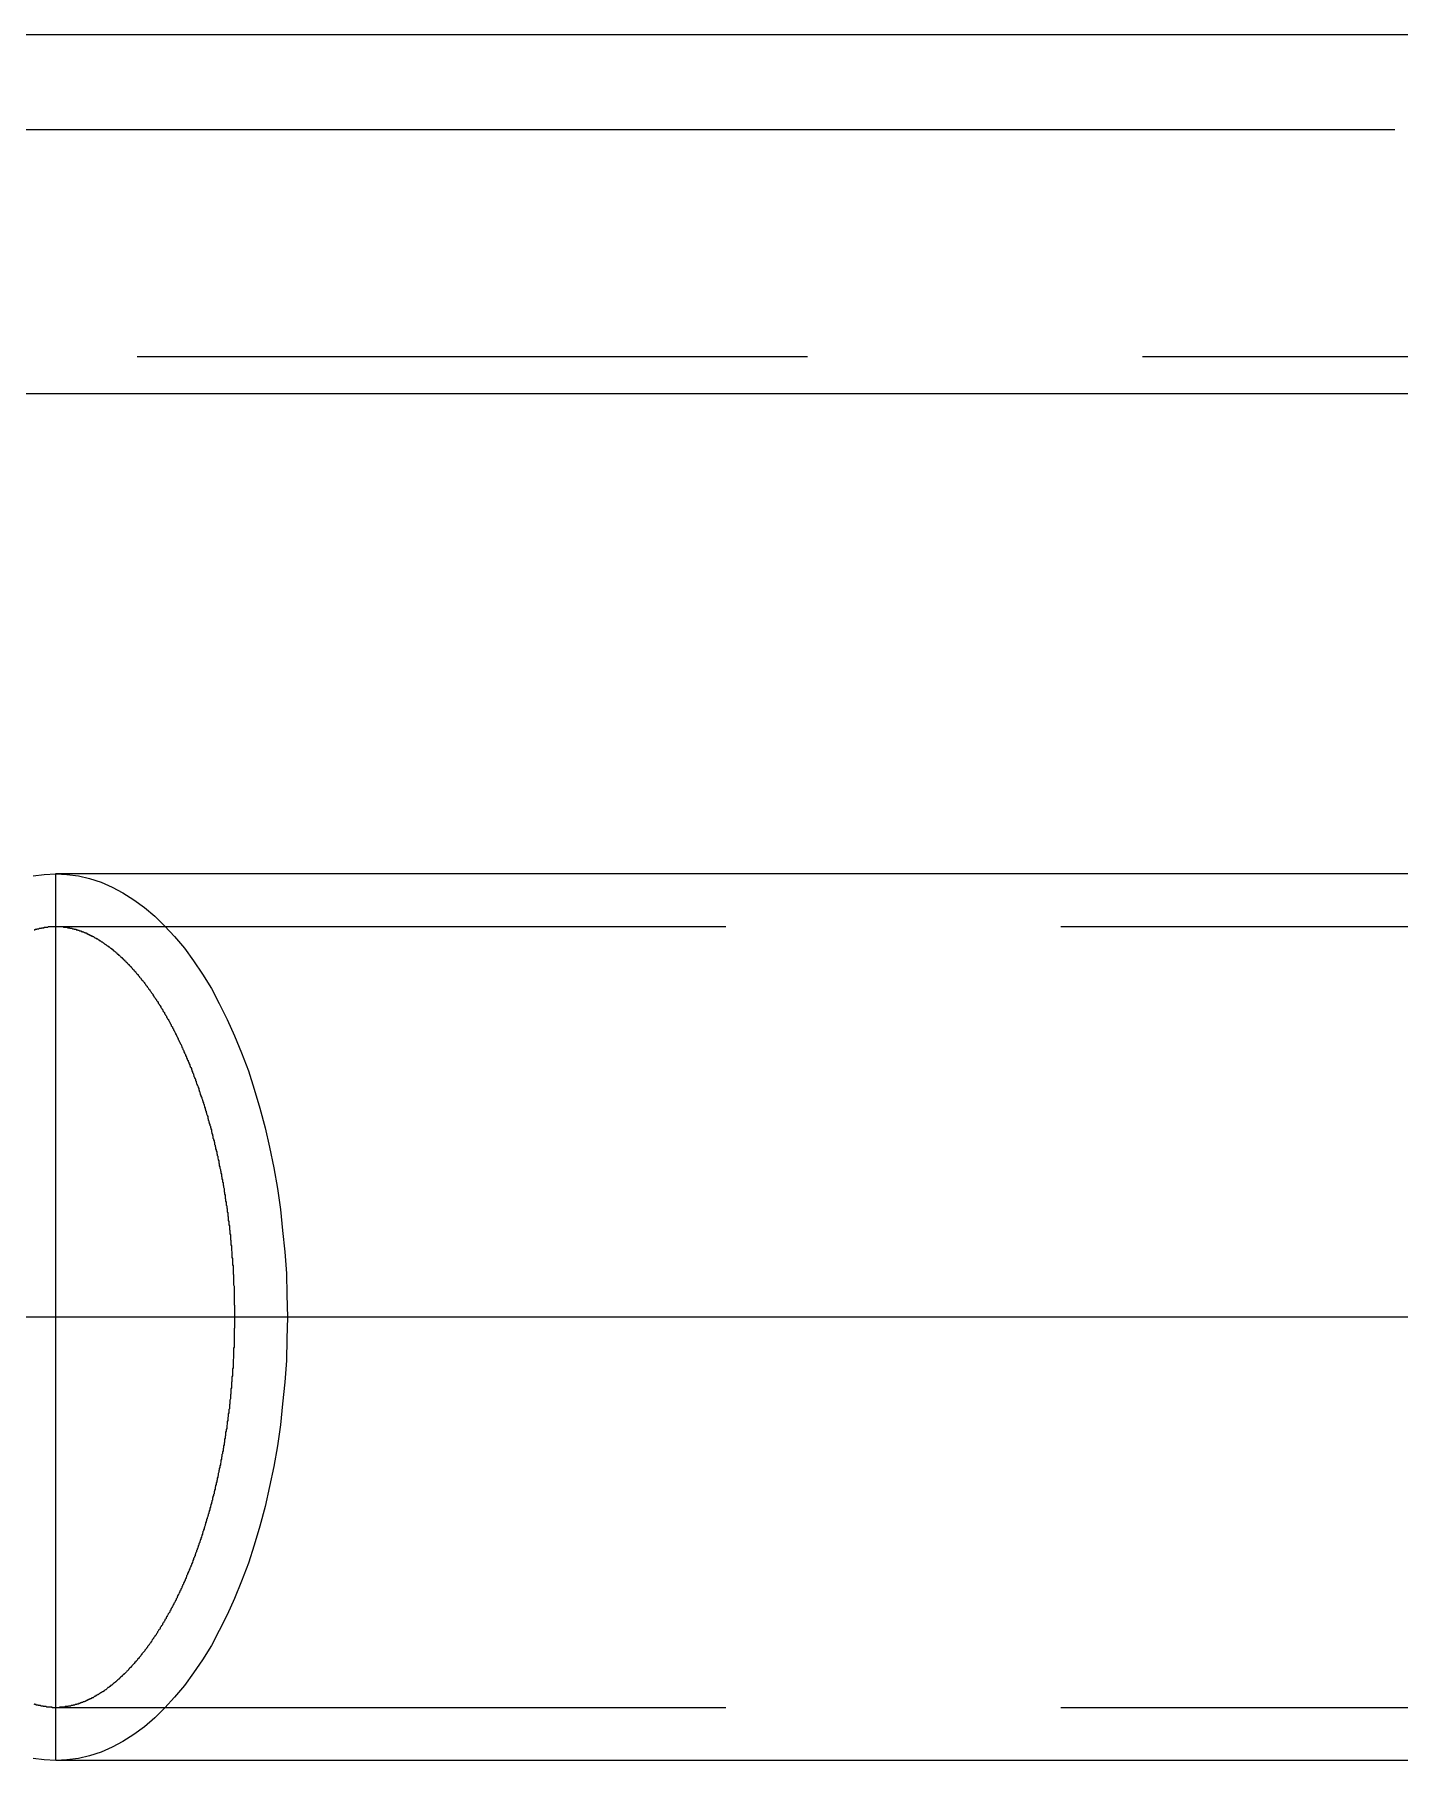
# Model space of a CAD drawing. Extents: x 0 to 68580, y 0 to 45720.
# Drawn here: x 42383.8 to 42642.4, y 14574 to 14901 of the extents above; entities that cross this region are included whole.
import ezdxf

# ---------------------------------------------------------------- set-up
doc = ezdxf.new("R2010")
doc.units = 0
doc.header["$LTSCALE"] = 40
doc.linetypes.add('CENTER2', pattern=[28.575, 19.05, -3.175, 3.175, -3.175])
doc.linetypes.add('HIDDEN2', pattern=[4.7625, 3.175, -1.5875])
doc.layers.add('EMS_SHIPSTRUCTURE', color=151, linetype='CONTINUOUS')
doc.layers.add('EMS_WALKWAY_PLATFORM', color=2, linetype='CONTINUOUS')

msp = doc.modelspace()

# ---------------------------------------------------------------- linework, layer by layer
at = {"layer": 'EMS_SHIPSTRUCTURE'}
for p, q in [((42387.791, 14742.032), (44792.686, 14742.032)), ((42387.791, 14574.032), (44792.686, 14574.032))]:
    msp.add_line(p, q, dxfattribs=at)
at = {"layer": 'EMS_SHIPSTRUCTURE', "linetype": 'CENTER2'}
for p, q in [((42387.791, 14574.032), (42387.791, 14742.032)), ((41951.438, 14658.032), (46316.406, 14658.032))]:
    msp.add_line(p, q, dxfattribs=at)
at = {"layer": 'EMS_SHIPSTRUCTURE', "linetype": 'HIDDEN2'}
for p, q in [((42387.791, 14732.032), (44792.686, 14732.032)), ((42387.791, 14584.032), (44792.686, 14584.032))]:
    msp.add_line(p, q, dxfattribs=at)
at = {"layer": 'EMS_SHIPSTRUCTURE'}
for points in [[(42383.5, 14741.6, 0), (42385.6, 14741.9, 0), (42387.8, 14742, 0), (42389.9, 14741.9, 0), (42392.1, 14741.6, 0), (42394.2, 14741.1, 0), (42396.4, 14740.4, 0), (42398.5, 14739.5, 0), (42400.5, 14738.4, 0), (42402.6, 14737.1, 0), (42404.6, 14735.6, 0), (42406.6, 14734, 0), (42408.5, 14732.1, 0), (42410.3, 14730.1, 0), (42412.2, 14727.9, 0), (42413.9, 14725.5, 0), (42415.6, 14723, 0), (42417.3, 14720.3, 0), (42418.8, 14717.4, 0), (42420.3, 14714.4, 0), (42421.7, 14711.3, 0), (42423, 14708.1, 0), (42424.3, 14704.7, 0), (42425.4, 14701.2, 0), (42426.5, 14697.6, 0), (42427.5, 14693.9, 0), (42428.3, 14690.2, 0), (42429.1, 14686.3, 0), (42429.8, 14682.4, 0), (42430.4, 14678.4, 0), (42430.8, 14674.4, 0), (42431.2, 14670.4, 0), (42431.5, 14666.3, 0), (42431.6, 14662.2, 0), (42431.7, 14658, 0), (42431.6, 14653.9, 0), (42431.5, 14649.8, 0), (42431.2, 14645.7, 0), (42430.8, 14641.6, 0), (42430.4, 14637.6, 0), (42429.8, 14633.6, 0), (42429.1, 14629.7, 0), (42428.3, 14625.9, 0), (42427.5, 14622.1, 0), (42426.5, 14618.4, 0), (42425.4, 14614.8, 0), (42424.3, 14611.4, 0), (42423, 14608, 0), (42421.7, 14604.7, 0), (42420.3, 14601.6, 0), (42418.8, 14598.6, 0), (42417.3, 14595.8, 0), (42415.6, 14593.1, 0), (42413.9, 14590.6, 0), (42412.2, 14588.2, 0), (42410.3, 14586, 0), (42408.5, 14584, 0), (42406.6, 14582.1, 0), (42404.6, 14580.4, 0), (42402.6, 14578.9, 0), (42400.5, 14577.6, 0), (42398.5, 14576.5, 0), (42396.4, 14575.6, 0), (42394.2, 14574.9, 0), (42392.1, 14574.4, 0), (42389.9, 14574.1, 0), (42387.8, 14574, 0)], [(42383.7, 14731.4, 0), (42383.8, 14731.4, 0), (42383.9, 14731.4, 0), (42383.9, 14731.5, 0), (42384, 14731.5, 0), (42384.1, 14731.5, 0), (42384.1, 14731.5, 0), (42384.2, 14731.5, 0), (42384.2, 14731.5, 0), (42384.3, 14731.6, 0), (42384.4, 14731.6, 0), (42384.4, 14731.6, 0), (42384.5, 14731.6, 0), (42384.6, 14731.6, 0), (42384.6, 14731.6, 0), (42384.7, 14731.7, 0), (42384.7, 14731.7, 0), (42384.8, 14731.7, 0), (42384.9, 14731.7, 0), (42384.9, 14731.7, 0), (42385, 14731.7, 0), (42385.1, 14731.7, 0), (42385.1, 14731.8, 0), (42385.2, 14731.8, 0), (42385.2, 14731.8, 0), (42385.3, 14731.8, 0), (42385.4, 14731.8, 0), (42385.4, 14731.8, 0), (42385.5, 14731.8, 0), (42385.6, 14731.8, 0), (42385.6, 14731.9, 0), (42385.7, 14731.9, 0), (42385.7, 14731.9, 0), (42385.8, 14731.9, 0), (42385.9, 14731.9, 0), (42385.9, 14731.9, 0), (42386, 14731.9, 0), (42386.1, 14731.9, 0), (42386.1, 14731.9, 0), (42386.2, 14731.9, 0), (42386.2, 14731.9, 0), (42386.3, 14731.9, 0), (42386.4, 14732, 0), (42386.4, 14732, 0), (42386.5, 14732, 0), (42386.5, 14732, 0), (42386.6, 14732, 0), (42386.7, 14732, 0), (42386.7, 14732, 0), (42386.8, 14732, 0), (42386.8, 14732, 0), (42386.9, 14732, 0), (42387, 14732, 0), (42387, 14732, 0), (42387.1, 14732, 0), (42387.2, 14732, 0), (42387.2, 14732, 0), (42387.3, 14732, 0), (42387.3, 14732, 0), (42387.4, 14732, 0), (42387.5, 14732, 0), (42387.5, 14732, 0), (42387.6, 14732, 0), (42387.6, 14732, 0), (42387.7, 14732, 0), (42387.8, 14732, 0), (42387.8, 14732, 0), (42387.9, 14732, 0), (42387.9, 14732, 0), (42388, 14732, 0), (42388.1, 14732, 0), (42388.1, 14732, 0), (42388.2, 14732, 0), (42388.2, 14732, 0), (42388.3, 14732, 0), (42388.4, 14732, 0), (42388.4, 14732, 0), (42388.5, 14732, 0), (42388.6, 14732, 0), (42388.6, 14732, 0), (42388.7, 14732, 0), (42388.7, 14732, 0), (42388.8, 14732, 0), (42388.9, 14732, 0), (42388.9, 14732, 0), (42389, 14732, 0), (42389, 14732, 0), (42389.1, 14732, 0), (42389.2, 14732, 0), (42389.2, 14732, 0), (42389.3, 14731.9, 0), (42389.3, 14731.9, 0), (42389.4, 14731.9, 0), (42389.5, 14731.9, 0), (42389.5, 14731.9, 0), (42389.6, 14731.9, 0), (42389.7, 14731.9, 0), (42389.7, 14731.9, 0), (42389.8, 14731.9, 0), (42389.8, 14731.9, 0), (42389.9, 14731.9, 0), (42390, 14731.9, 0), (42390, 14731.8, 0), (42390.1, 14731.8, 0), (42390.1, 14731.8, 0), (42390.2, 14731.8, 0), (42390.3, 14731.8, 0), (42390.3, 14731.8, 0), (42390.4, 14731.8, 0), (42390.5, 14731.8, 0), (42390.5, 14731.7, 0), (42390.6, 14731.7, 0), (42390.6, 14731.7, 0), (42390.7, 14731.7, 0), (42390.8, 14731.7, 0), (42390.8, 14731.7, 0), (42390.9, 14731.7, 0), (42391, 14731.6, 0), (42391, 14731.6, 0), (42391.1, 14731.6, 0), (42391.1, 14731.6, 0), (42391.2, 14731.6, 0), (42391.3, 14731.6, 0), (42391.3, 14731.5, 0), (42391.4, 14731.5, 0), (42391.5, 14731.5, 0), (42391.5, 14731.5, 0), (42391.6, 14731.5, 0), (42391.7, 14731.5, 0), (42391.7, 14731.4, 0), (42391.8, 14731.4, 0), (42391.9, 14731.4, 0), (42391.9, 14731.4, 0), (42392, 14731.4, 0), (42392, 14731.3, 0), (42392.1, 14731.3, 0), (42392.2, 14731.3, 0), (42392.2, 14731.3, 0), (42392.3, 14731.2, 0), (42392.4, 14731.2, 0), (42392.4, 14731.2, 0), (42392.5, 14731.2, 0), (42392.6, 14731.2, 0), (42392.6, 14731.1, 0), (42392.7, 14731.1, 0), (42392.8, 14731.1, 0), (42392.8, 14731.1, 0), (42392.9, 14731, 0), (42393, 14731, 0), (42393, 14731, 0), (42393.1, 14731, 0), (42393.2, 14730.9, 0), (42393.2, 14730.9, 0), (42393.3, 14730.9, 0), (42393.4, 14730.8, 0), (42393.4, 14730.8, 0), (42393.5, 14730.8, 0), (42393.6, 14730.8, 0), (42393.6, 14730.7, 0), (42393.7, 14730.7, 0), (42393.8, 14730.7, 0), (42393.8, 14730.6, 0), (42393.9, 14730.6, 0), (42394, 14730.6, 0), (42394, 14730.5, 0), (42394.1, 14730.5, 0), (42394.2, 14730.5, 0), (42394.2, 14730.4, 0), (42394.3, 14730.4, 0), (42394.4, 14730.4, 0), (42394.4, 14730.3, 0), (42394.5, 14730.3, 0), (42394.6, 14730.3, 0), (42394.6, 14730.2, 0), (42394.7, 14730.2, 0), (42394.8, 14730.2, 0), (42394.8, 14730.1, 0), (42394.9, 14730.1, 0), (42395, 14730.1, 0), (42395.1, 14730, 0), (42395.1, 14730, 0), (42395.2, 14729.9, 0), (42395.3, 14729.9, 0), (42395.3, 14729.9, 0), (42395.4, 14729.8, 0), (42395.5, 14729.8, 0), (42395.5, 14729.7, 0), (42395.6, 14729.7, 0), (42395.7, 14729.7, 0), (42395.8, 14729.6, 0), (42395.8, 14729.6, 0), (42395.9, 14729.5, 0), (42396, 14729.5, 0), (42396, 14729.4, 0), (42396.1, 14729.4, 0), (42396.2, 14729.4, 0), (42396.2, 14729.3, 0), (42396.3, 14729.3, 0), (42396.4, 14729.2, 0), (42396.5, 14729.2, 0), (42396.5, 14729.1, 0), (42396.6, 14729.1, 0), (42396.7, 14729, 0), (42396.7, 14729, 0), (42396.8, 14728.9, 0), (42396.9, 14728.9, 0), (42397, 14728.8, 0), (42397, 14728.8, 0), (42397.1, 14728.7, 0), (42397.2, 14728.7, 0), (42397.2, 14728.6, 0), (42397.3, 14728.6, 0), (42397.4, 14728.5, 0), (42397.5, 14728.5, 0), (42397.5, 14728.4, 0), (42397.6, 14728.4, 0), (42397.7, 14728.3, 0), (42397.8, 14728.3, 0), (42397.8, 14728.2, 0), (42397.9, 14728.2, 0), (42398, 14728.1, 0), (42398, 14728.1, 0), (42398.1, 14728, 0), (42398.2, 14727.9, 0), (42398.3, 14727.9, 0), (42398.3, 14727.8, 0), (42398.4, 14727.8, 0), (42398.5, 14727.7, 0), (42398.6, 14727.7, 0), (42398.6, 14727.6, 0), (42398.7, 14727.5, 0), (42398.8, 14727.5, 0), (42398.8, 14727.4, 0), (42398.9, 14727.4, 0), (42399, 14727.3, 0), (42399.1, 14727.2, 0), (42399.1, 14727.2, 0), (42399.2, 14727.1, 0), (42399.3, 14727, 0), (42399.4, 14727, 0), (42399.4, 14726.9, 0), (42399.5, 14726.8, 0), (42399.6, 14726.8, 0), (42399.7, 14726.7, 0), (42399.7, 14726.6, 0), (42399.8, 14726.6, 0), (42399.9, 14726.5, 0), (42400, 14726.4, 0), (42400, 14726.4, 0), (42400.1, 14726.3, 0), (42400.2, 14726.2, 0), (42400.3, 14726.2, 0), (42400.3, 14726.1, 0), (42400.4, 14726, 0), (42400.5, 14726, 0), (42400.5, 14725.9, 0), (42400.6, 14725.8, 0), (42400.7, 14725.7, 0), (42400.8, 14725.7, 0), (42400.8, 14725.6, 0), (42400.9, 14725.5, 0), (42401, 14725.5, 0), (42401.1, 14725.4, 0), (42401.1, 14725.3, 0), (42401.2, 14725.2, 0), (42401.3, 14725.2, 0), (42401.4, 14725.1, 0), (42401.4, 14725, 0), (42401.5, 14724.9, 0), (42401.6, 14724.8, 0), (42401.7, 14724.8, 0), (42401.7, 14724.7, 0), (42401.8, 14724.6, 0), (42401.9, 14724.5, 0), (42402, 14724.5, 0), (42402, 14724.4, 0), (42402.1, 14724.3, 0), (42402.2, 14724.2, 0), (42402.3, 14724.1, 0), (42402.3, 14724, 0), (42402.4, 14724, 0), (42402.5, 14723.9, 0), (42402.6, 14723.8, 0), (42402.6, 14723.7, 0), (42402.7, 14723.6, 0), (42402.8, 14723.5, 0), (42402.9, 14723.5, 0), (42402.9, 14723.4, 0), (42403, 14723.3, 0), (42403.1, 14723.2, 0), (42403.1, 14723.1, 0), (42403.2, 14723, 0), (42403.3, 14722.9, 0), (42403.4, 14722.9, 0), (42403.4, 14722.8, 0), (42403.5, 14722.7, 0), (42403.6, 14722.6, 0), (42403.7, 14722.5, 0), (42403.7, 14722.4, 0), (42403.8, 14722.3, 0), (42403.9, 14722.2, 0), (42404, 14722.1, 0), (42404, 14722, 0), (42404.1, 14721.9, 0), (42404.2, 14721.8, 0), (42404.3, 14721.8, 0), (42404.3, 14721.7, 0), (42404.4, 14721.6, 0), (42404.5, 14721.5, 0), (42404.6, 14721.4, 0), (42404.6, 14721.3, 0), (42404.7, 14721.2, 0), (42404.8, 14721.1, 0), (42404.8, 14721, 0), (42404.9, 14720.9, 0), (42405, 14720.8, 0), (42405.1, 14720.7, 0), (42405.1, 14720.6, 0), (42405.2, 14720.5, 0), (42405.3, 14720.4, 0), (42405.4, 14720.3, 0), (42405.4, 14720.2, 0), (42405.5, 14720.1, 0), (42405.6, 14720, 0), (42405.6, 14719.9, 0), (42405.7, 14719.8, 0), (42405.8, 14719.7, 0), (42405.9, 14719.6, 0), (42405.9, 14719.5, 0), (42406, 14719.4, 0), (42406.1, 14719.3, 0), (42406.2, 14719.2, 0), (42406.2, 14719.1, 0), (42406.3, 14718.9, 0), (42406.4, 14718.8, 0), (42406.4, 14718.7, 0), (42406.5, 14718.6, 0), (42406.6, 14718.5, 0), (42406.7, 14718.4, 0), (42406.7, 14718.3, 0), (42406.8, 14718.2, 0), (42406.9, 14718.1, 0), (42406.9, 14718, 0), (42407, 14717.9, 0), (42407.1, 14717.8, 0), (42407.2, 14717.6, 0), (42407.2, 14717.5, 0), (42407.3, 14717.4, 0), (42407.4, 14717.3, 0), (42407.4, 14717.2, 0), (42407.5, 14717.1, 0), (42407.6, 14717, 0), (42407.7, 14716.8, 0), (42407.7, 14716.7, 0), (42407.8, 14716.6, 0), (42407.9, 14716.5, 0), (42407.9, 14716.4, 0), (42408, 14716.3, 0), (42408.1, 14716.2, 0), (42408.1, 14716, 0), (42408.2, 14715.9, 0), (42408.3, 14715.8, 0), (42408.4, 14715.7, 0), (42408.4, 14715.6, 0), (42408.5, 14715.4, 0), (42408.6, 14715.3, 0), (42408.6, 14715.2, 0), (42408.7, 14715.1, 0), (42408.8, 14715, 0), (42408.8, 14714.8, 0), (42408.9, 14714.7, 0), (42409, 14714.6, 0), (42409, 14714.5, 0), (42409.1, 14714.4, 0), (42409.2, 14714.2, 0), (42409.3, 14714.1, 0), (42409.3, 14714, 0), (42409.4, 14713.9, 0), (42409.5, 14713.7, 0), (42409.5, 14713.6, 0), (42409.6, 14713.5, 0), (42409.7, 14713.4, 0), (42409.7, 14713.2, 0), (42409.8, 14713.1, 0), (42409.9, 14713, 0), (42409.9, 14712.8, 0), (42410, 14712.7, 0), (42410.1, 14712.6, 0), (42410.1, 14712.5, 0), (42410.2, 14712.3, 0), (42410.3, 14712.2, 0), (42410.3, 14712.1, 0), (42410.4, 14711.9, 0), (42410.5, 14711.8, 0), (42410.5, 14711.7, 0), (42410.6, 14711.5, 0), (42410.7, 14711.4, 0), (42410.7, 14711.3, 0), (42410.8, 14711.2, 0), (42410.9, 14711, 0), (42410.9, 14710.9, 0), (42411, 14710.8, 0), (42411, 14710.6, 0), (42411.1, 14710.5, 0), (42411.2, 14710.3, 0), (42411.2, 14710.2, 0), (42411.3, 14710.1, 0), (42411.4, 14709.9, 0), (42411.4, 14709.8, 0), (42411.5, 14709.7, 0), (42411.6, 14709.5, 0), (42411.6, 14709.4, 0), (42411.7, 14709.3, 0), (42411.7, 14709.1, 0), (42411.8, 14709, 0), (42411.9, 14708.8, 0), (42411.9, 14708.7, 0), (42412, 14708.6, 0), (42412.1, 14708.4, 0), (42412.1, 14708.3, 0), (42412.2, 14708.1, 0), (42412.2, 14708, 0), (42412.3, 14707.9, 0), (42412.4, 14707.7, 0), (42412.4, 14707.6, 0), (42412.5, 14707.4, 0), (42412.6, 14707.3, 0), (42412.6, 14707.1, 0), (42412.7, 14707, 0), (42412.7, 14706.9, 0), (42412.8, 14706.7, 0), (42412.9, 14706.6, 0), (42412.9, 14706.4, 0), (42413, 14706.3, 0), (42413, 14706.1, 0), (42413.1, 14706, 0), (42413.2, 14705.8, 0), (42413.2, 14705.7, 0), (42413.3, 14705.5, 0), (42413.3, 14705.4, 0), (42413.4, 14705.3, 0), (42413.5, 14705.1, 0), (42413.5, 14705, 0), (42413.6, 14704.8, 0), (42413.6, 14704.7, 0), (42413.7, 14704.5, 0), (42413.7, 14704.4, 0), (42413.8, 14704.2, 0), (42413.9, 14704.1, 0), (42413.9, 14703.9, 0), (42414, 14703.8, 0), (42414, 14703.6, 0), (42414.1, 14703.5, 0), (42414.1, 14703.3, 0), (42414.2, 14703.2, 0), (42414.3, 14703, 0), (42414.3, 14702.8, 0), (42414.4, 14702.7, 0), (42414.4, 14702.5, 0), (42414.5, 14702.4, 0), (42414.5, 14702.2, 0), (42414.6, 14702.1, 0), (42414.6, 14701.9, 0), (42414.7, 14701.8, 0), (42414.8, 14701.6, 0), (42414.8, 14701.5, 0), (42414.9, 14701.3, 0), (42414.9, 14701.1, 0), (42415, 14701, 0), (42415, 14700.8, 0), (42415.1, 14700.7, 0), (42415.1, 14700.5, 0), (42415.2, 14700.4, 0), (42415.2, 14700.2, 0), (42415.3, 14700, 0), (42415.3, 14699.9, 0), (42415.4, 14699.7, 0), (42415.5, 14699.6, 0), (42415.5, 14699.4, 0), (42415.6, 14699.2, 0), (42415.6, 14699.1, 0), (42415.7, 14698.9, 0), (42415.7, 14698.8, 0), (42415.8, 14698.6, 0), (42415.8, 14698.4, 0), (42415.9, 14698.3, 0), (42415.9, 14698.1, 0), (42416, 14698, 0), (42416, 14697.8, 0), (42416.1, 14697.6, 0), (42416.1, 14697.5, 0), (42416.2, 14697.3, 0), (42416.2, 14697.1, 0), (42416.3, 14697, 0), (42416.3, 14696.8, 0), (42416.4, 14696.7, 0), (42416.4, 14696.5, 0), (42416.5, 14696.3, 0), (42416.5, 14696.2, 0), (42416.6, 14696, 0), (42416.6, 14695.8, 0), (42416.6, 14695.7, 0), (42416.7, 14695.5, 0), (42416.7, 14695.3, 0), (42416.8, 14695.2, 0), (42416.8, 14695, 0), (42416.9, 14694.8, 0), (42416.9, 14694.7, 0), (42417, 14694.5, 0), (42417, 14694.3, 0), (42417.1, 14694.2, 0), (42417.1, 14694, 0), (42417.2, 14693.8, 0), (42417.2, 14693.7, 0), (42417.3, 14693.5, 0), (42417.3, 14693.3, 0), (42417.3, 14693.1, 0), (42417.4, 14693, 0), (42417.4, 14692.8, 0), (42417.5, 14692.6, 0), (42417.5, 14692.5, 0), (42417.6, 14692.3, 0), (42417.6, 14692.1, 0), (42417.6, 14691.9, 0), (42417.7, 14691.8, 0), (42417.7, 14691.6, 0), (42417.8, 14691.4, 0), (42417.8, 14691.3, 0), (42417.9, 14691.1, 0), (42417.9, 14690.9, 0), (42417.9, 14690.7, 0), (42418, 14690.6, 0), (42418, 14690.4, 0), (42418.1, 14690.2, 0), (42418.1, 14690, 0), (42418.1, 14689.9, 0), (42418.2, 14689.7, 0), (42418.2, 14689.5, 0), (42418.3, 14689.3, 0), (42418.3, 14689.2, 0), (42418.3, 14689, 0), (42418.4, 14688.8, 0), (42418.4, 14688.6, 0), (42418.5, 14688.5, 0), (42418.5, 14688.3, 0), (42418.5, 14688.1, 0), (42418.6, 14687.9, 0), (42418.6, 14687.8, 0), (42418.7, 14687.6, 0), (42418.7, 14687.4, 0), (42418.7, 14687.2, 0), (42418.8, 14687.1, 0), (42418.8, 14686.9, 0), (42418.8, 14686.7, 0), (42418.9, 14686.5, 0), (42418.9, 14686.3, 0), (42418.9, 14686.2, 0), (42419, 14686, 0), (42419, 14685.8, 0), (42419.1, 14685.6, 0), (42419.1, 14685.4, 0), (42419.1, 14685.3, 0), (42419.2, 14685.1, 0), (42419.2, 14684.9, 0), (42419.2, 14684.7, 0), (42419.3, 14684.5, 0), (42419.3, 14684.4, 0), (42419.3, 14684.2, 0), (42419.4, 14684, 0), (42419.4, 14683.8, 0), (42419.4, 14683.6, 0), (42419.5, 14683.5, 0), (42419.5, 14683.3, 0), (42419.5, 14683.1, 0), (42419.6, 14682.9, 0), (42419.6, 14682.7, 0), (42419.6, 14682.6, 0), (42419.7, 14682.4, 0), (42419.7, 14682.2, 0), (42419.7, 14682, 0), (42419.7, 14681.8, 0), (42419.8, 14681.6, 0), (42419.8, 14681.5, 0), (42419.8, 14681.3, 0), (42419.9, 14681.1, 0), (42419.9, 14680.9, 0), (42419.9, 14680.7, 0), (42419.9, 14680.5, 0), (42420, 14680.4, 0), (42420, 14680.2, 0), (42420, 14680, 0), (42420.1, 14679.8, 0), (42420.1, 14679.6, 0), (42420.1, 14679.4, 0), (42420.1, 14679.2, 0), (42420.2, 14679.1, 0), (42420.2, 14678.9, 0), (42420.2, 14678.7, 0), (42420.3, 14678.5, 0), (42420.3, 14678.3, 0), (42420.3, 14678.1, 0), (42420.3, 14677.9, 0), (42420.4, 14677.8, 0), (42420.4, 14677.6, 0), (42420.4, 14677.4, 0), (42420.4, 14677.2, 0), (42420.5, 14677, 0), (42420.5, 14676.8, 0), (42420.5, 14676.6, 0), (42420.5, 14676.5, 0), (42420.5, 14676.3, 0), (42420.6, 14676.1, 0), (42420.6, 14675.9, 0), (42420.6, 14675.7, 0), (42420.6, 14675.5, 0), (42420.7, 14675.3, 0), (42420.7, 14675.1, 0), (42420.7, 14674.9, 0), (42420.7, 14674.8, 0), (42420.7, 14674.6, 0), (42420.8, 14674.4, 0), (42420.8, 14674.2, 0), (42420.8, 14674, 0), (42420.8, 14673.8, 0), (42420.9, 14673.6, 0), (42420.9, 14673.4, 0), (42420.9, 14673.3, 0), (42420.9, 14673.1, 0), (42420.9, 14672.9, 0), (42420.9, 14672.7, 0), (42421, 14672.5, 0), (42421, 14672.3, 0), (42421, 14672.1, 0), (42421, 14671.9, 0), (42421, 14671.7, 0), (42421.1, 14671.5, 0), (42421.1, 14671.4, 0), (42421.1, 14671.2, 0), (42421.1, 14671, 0), (42421.1, 14670.8, 0), (42421.1, 14670.6, 0), (42421.2, 14670.4, 0), (42421.2, 14670.2, 0), (42421.2, 14670, 0), (42421.2, 14669.8, 0), (42421.2, 14669.6, 0), (42421.2, 14669.4, 0), (42421.2, 14669.3, 0), (42421.3, 14669.1, 0), (42421.3, 14668.9, 0), (42421.3, 14668.7, 0), (42421.3, 14668.5, 0), (42421.3, 14668.3, 0), (42421.3, 14668.1, 0), (42421.3, 14667.9, 0), (42421.4, 14667.7, 0), (42421.4, 14667.5, 0), (42421.4, 14667.3, 0), (42421.4, 14667.1, 0), (42421.4, 14667, 0), (42421.4, 14666.8, 0), (42421.4, 14666.6, 0), (42421.4, 14666.4, 0), (42421.4, 14666.2, 0), (42421.5, 14666, 0), (42421.5, 14665.8, 0), (42421.5, 14665.6, 0), (42421.5, 14665.4, 0), (42421.5, 14665.2, 0), (42421.5, 14665, 0), (42421.5, 14664.8, 0), (42421.5, 14664.6, 0), (42421.5, 14664.5, 0), (42421.5, 14664.3, 0), (42421.5, 14664.1, 0), (42421.6, 14663.9, 0), (42421.6, 14663.7, 0), (42421.6, 14663.5, 0), (42421.6, 14663.3, 0), (42421.6, 14663.1, 0), (42421.6, 14662.9, 0), (42421.6, 14662.7, 0), (42421.6, 14662.5, 0), (42421.6, 14662.3, 0), (42421.6, 14662.1, 0), (42421.6, 14661.9, 0), (42421.6, 14661.8, 0), (42421.6, 14661.6, 0), (42421.6, 14661.4, 0), (42421.6, 14661.2, 0), (42421.6, 14661, 0), (42421.6, 14660.8, 0), (42421.6, 14660.6, 0), (42421.6, 14660.4, 0), (42421.7, 14660.2, 0), (42421.7, 14660, 0), (42421.7, 14659.8, 0), (42421.7, 14659.6, 0), (42421.7, 14659.4, 0), (42421.7, 14659.2, 0), (42421.7, 14659, 0), (42421.7, 14658.9, 0), (42421.7, 14658.7, 0), (42421.7, 14658.5, 0), (42421.7, 14658.3, 0), (42421.7, 14658.1, 0), (42421.7, 14657.9, 0), (42421.7, 14657.7, 0), (42421.7, 14657.5, 0), (42421.7, 14657.3, 0), (42421.7, 14657.1, 0), (42421.7, 14656.9, 0), (42421.7, 14656.7, 0), (42421.7, 14656.5, 0), (42421.7, 14656.3, 0), (42421.7, 14656.1, 0), (42421.7, 14656, 0), (42421.6, 14655.8, 0), (42421.6, 14655.6, 0), (42421.6, 14655.4, 0), (42421.6, 14655.2, 0), (42421.6, 14655, 0), (42421.6, 14654.8, 0), (42421.6, 14654.6, 0), (42421.6, 14654.4, 0), (42421.6, 14654.2, 0), (42421.6, 14654, 0), (42421.6, 14653.8, 0), (42421.6, 14653.6, 0), (42421.6, 14653.4, 0), (42421.6, 14653.2, 0), (42421.6, 14653.1, 0), (42421.6, 14652.9, 0), (42421.6, 14652.7, 0), (42421.6, 14652.5, 0), (42421.6, 14652.3, 0), (42421.5, 14652.1, 0), (42421.5, 14651.9, 0), (42421.5, 14651.7, 0), (42421.5, 14651.5, 0), (42421.5, 14651.3, 0), (42421.5, 14651.1, 0), (42421.5, 14650.9, 0), (42421.5, 14650.7, 0), (42421.5, 14650.5, 0), (42421.5, 14650.4, 0), (42421.5, 14650.2, 0), (42421.4, 14650, 0), (42421.4, 14649.8, 0), (42421.4, 14649.6, 0), (42421.4, 14649.4, 0), (42421.4, 14649.2, 0), (42421.4, 14649, 0), (42421.4, 14648.8, 0), (42421.4, 14648.6, 0), (42421.4, 14648.4, 0), (42421.3, 14648.2, 0), (42421.3, 14648.1, 0), (42421.3, 14647.9, 0), (42421.3, 14647.7, 0), (42421.3, 14647.5, 0), (42421.3, 14647.3, 0), (42421.3, 14647.1, 0), (42421.3, 14646.9, 0), (42421.2, 14646.7, 0), (42421.2, 14646.5, 0), (42421.2, 14646.3, 0), (42421.2, 14646.1, 0), (42421.2, 14645.9, 0), (42421.2, 14645.8, 0), (42421.1, 14645.6, 0), (42421.1, 14645.4, 0), (42421.1, 14645.2, 0), (42421.1, 14645, 0), (42421.1, 14644.8, 0), (42421.1, 14644.6, 0), (42421, 14644.4, 0), (42421, 14644.2, 0), (42421, 14644, 0), (42421, 14643.9, 0), (42421, 14643.7, 0), (42421, 14643.5, 0), (42420.9, 14643.3, 0), (42420.9, 14643.1, 0), (42420.9, 14642.9, 0), (42420.9, 14642.7, 0), (42420.9, 14642.5, 0), (42420.8, 14642.3, 0), (42420.8, 14642.2, 0), (42420.8, 14642, 0), (42420.8, 14641.8, 0), (42420.8, 14641.6, 0), (42420.7, 14641.4, 0), (42420.7, 14641.2, 0), (42420.7, 14641, 0), (42420.7, 14640.8, 0), (42420.7, 14640.6, 0), (42420.6, 14640.5, 0), (42420.6, 14640.3, 0), (42420.6, 14640.1, 0), (42420.6, 14639.9, 0), (42420.5, 14639.7, 0), (42420.5, 14639.5, 0), (42420.5, 14639.3, 0), (42420.5, 14639.1, 0), (42420.4, 14639, 0), (42420.4, 14638.8, 0), (42420.4, 14638.6, 0), (42420.4, 14638.4, 0), (42420.3, 14638.2, 0), (42420.3, 14638, 0), (42420.3, 14637.8, 0), (42420.3, 14637.7, 0), (42420.2, 14637.5, 0), (42420.2, 14637.3, 0), (42420.2, 14637.1, 0), (42420.2, 14636.9, 0), (42420.1, 14636.7, 0), (42420.1, 14636.5, 0), (42420.1, 14636.4, 0), (42420, 14636.2, 0), (42420, 14636, 0), (42420, 14635.8, 0), (42420, 14635.6, 0), (42419.9, 14635.4, 0), (42419.9, 14635.3, 0), (42419.9, 14635.1, 0), (42419.8, 14634.9, 0), (42419.8, 14634.7, 0), (42419.8, 14634.5, 0), (42419.8, 14634.3, 0), (42419.7, 14634.1, 0), (42419.7, 14634, 0), (42419.7, 14633.8, 0), (42419.6, 14633.6, 0), (42419.6, 14633.4, 0), (42419.6, 14633.2, 0), (42419.5, 14633.1, 0), (42419.5, 14632.9, 0), (42419.5, 14632.7, 0), (42419.4, 14632.5, 0), (42419.4, 14632.3, 0), (42419.4, 14632.1, 0), (42419.3, 14632, 0), (42419.3, 14631.8, 0), (42419.3, 14631.6, 0), (42419.2, 14631.4, 0), (42419.2, 14631.2, 0), (42419.2, 14631.1, 0), (42419.1, 14630.9, 0), (42419.1, 14630.7, 0), (42419.1, 14630.5, 0), (42419, 14630.3, 0), (42419, 14630.2, 0), (42419, 14630, 0), (42418.9, 14629.8, 0), (42418.9, 14629.6, 0), (42418.9, 14629.5, 0), (42418.8, 14629.3, 0), (42418.8, 14629.1, 0), (42418.7, 14628.9, 0), (42418.7, 14628.7, 0), (42418.7, 14628.6, 0), (42418.6, 14628.4, 0), (42418.6, 14628.2, 0), (42418.6, 14628, 0), (42418.5, 14627.9, 0), (42418.5, 14627.7, 0), (42418.4, 14627.5, 0), (42418.4, 14627.3, 0), (42418.4, 14627.2, 0), (42418.3, 14627, 0), (42418.3, 14626.8, 0), (42418.2, 14626.6, 0), (42418.2, 14626.5, 0), (42418.2, 14626.3, 0), (42418.1, 14626.1, 0), (42418.1, 14625.9, 0), (42418, 14625.8, 0), (42418, 14625.6, 0), (42418, 14625.4, 0), (42417.9, 14625.2, 0), (42417.9, 14625.1, 0), (42417.8, 14624.9, 0), (42417.8, 14624.7, 0), (42417.8, 14624.5, 0), (42417.7, 14624.4, 0), (42417.7, 14624.2, 0), (42417.6, 14624, 0), (42417.6, 14623.9, 0), (42417.5, 14623.7, 0), (42417.5, 14623.5, 0), (42417.5, 14623.3, 0), (42417.4, 14623.2, 0), (42417.4, 14623, 0), (42417.3, 14622.8, 0), (42417.3, 14622.7, 0), (42417.2, 14622.5, 0), (42417.2, 14622.3, 0), (42417.1, 14622.2, 0), (42417.1, 14622, 0), (42417, 14621.8, 0), (42417, 14621.7, 0), (42417, 14621.5, 0), (42416.9, 14621.3, 0), (42416.9, 14621.2, 0), (42416.8, 14621, 0), (42416.8, 14620.8, 0), (42416.7, 14620.7, 0), (42416.7, 14620.5, 0), (42416.6, 14620.3, 0), (42416.6, 14620.2, 0), (42416.5, 14620, 0), (42416.5, 14619.8, 0), (42416.4, 14619.7, 0), (42416.4, 14619.5, 0), (42416.3, 14619.3, 0), (42416.3, 14619.2, 0), (42416.2, 14619, 0), (42416.2, 14618.8, 0), (42416.1, 14618.7, 0), (42416.1, 14618.5, 0), (42416, 14618.3, 0), (42416, 14618.2, 0), (42415.9, 14618, 0), (42415.9, 14617.9, 0), (42415.8, 14617.7, 0), (42415.8, 14617.5, 0), (42415.7, 14617.4, 0), (42415.7, 14617.2, 0), (42415.6, 14617.1, 0), (42415.6, 14616.9, 0), (42415.5, 14616.7, 0), (42415.5, 14616.6, 0), (42415.4, 14616.4, 0), (42415.4, 14616.3, 0), (42415.3, 14616.1, 0), (42415.3, 14615.9, 0), (42415.2, 14615.8, 0), (42415.2, 14615.6, 0), (42415.1, 14615.5, 0), (42415.1, 14615.3, 0), (42415, 14615.2, 0), (42414.9, 14615, 0), (42414.9, 14614.8, 0), (42414.8, 14614.7, 0), (42414.8, 14614.5, 0), (42414.7, 14614.4, 0), (42414.7, 14614.2, 0), (42414.6, 14614.1, 0), (42414.6, 14613.9, 0), (42414.5, 14613.8, 0), (42414.5, 14613.6, 0), (42414.4, 14613.4, 0), (42414.3, 14613.3, 0), (42414.3, 14613.1, 0), (42414.2, 14613, 0), (42414.2, 14612.8, 0), (42414.1, 14612.7, 0), (42414.1, 14612.5, 0), (42414, 14612.4, 0), (42413.9, 14612.2, 0), (42413.9, 14612.1, 0), (42413.8, 14611.9, 0), (42413.8, 14611.8, 0), (42413.7, 14611.6, 0), (42413.7, 14611.5, 0), (42413.6, 14611.3, 0), (42413.5, 14611.2, 0), (42413.5, 14611, 0), (42413.4, 14610.9, 0), (42413.4, 14610.7, 0), (42413.3, 14610.6, 0), (42413.2, 14610.4, 0), (42413.2, 14610.3, 0), (42413.1, 14610.1, 0), (42413.1, 14610, 0), (42413, 14609.9, 0), (42412.9, 14609.7, 0), (42412.9, 14609.6, 0), (42412.8, 14609.4, 0), (42412.8, 14609.3, 0), (42412.7, 14609.1, 0), (42412.6, 14609, 0), (42412.6, 14608.8, 0), (42412.5, 14608.7, 0), (42412.5, 14608.6, 0), (42412.4, 14608.4, 0), (42412.3, 14608.3, 0), (42412.3, 14608.1, 0), (42412.2, 14608, 0), (42412.2, 14607.9, 0), (42412.1, 14607.7, 0), (42412, 14607.6, 0), (42412, 14607.4, 0), (42411.9, 14607.3, 0), (42411.8, 14607.2, 0), (42411.8, 14607, 0), (42411.7, 14606.9, 0), (42411.7, 14606.7, 0), (42411.6, 14606.6, 0), (42411.5, 14606.5, 0), (42411.5, 14606.3, 0), (42411.4, 14606.2, 0), (42411.3, 14606.1, 0), (42411.3, 14605.9, 0), (42411.2, 14605.8, 0), (42411.1, 14605.6, 0), (42411.1, 14605.5, 0), (42411, 14605.4, 0), (42410.9, 14605.2, 0), (42410.9, 14605.1, 0), (42410.8, 14605, 0), (42410.8, 14604.8, 0), (42410.7, 14604.7, 0), (42410.6, 14604.6, 0), (42410.6, 14604.4, 0), (42410.5, 14604.3, 0), (42410.4, 14604.2, 0), (42410.4, 14604.1, 0), (42410.3, 14603.9, 0), (42410.2, 14603.8, 0), (42410.2, 14603.7, 0), (42410.1, 14603.5, 0), (42410, 14603.4, 0), (42410, 14603.3, 0), (42409.9, 14603.2, 0), (42409.8, 14603, 0), (42409.8, 14602.9, 0), (42409.7, 14602.8, 0), (42409.6, 14602.6, 0), (42409.6, 14602.5, 0), (42409.5, 14602.4, 0), (42409.4, 14602.3, 0), (42409.4, 14602.1, 0), (42409.3, 14602, 0), (42409.2, 14601.9, 0), (42409.1, 14601.8, 0), (42409.1, 14601.7, 0), (42409, 14601.5, 0), (42408.9, 14601.4, 0), (42408.9, 14601.3, 0), (42408.8, 14601.2, 0), (42408.7, 14601, 0), (42408.7, 14600.9, 0), (42408.6, 14600.8, 0), (42408.5, 14600.7, 0), (42408.5, 14600.6, 0), (42408.4, 14600.4, 0), (42408.3, 14600.3, 0), (42408.3, 14600.2, 0), (42408.2, 14600.1, 0), (42408.1, 14600, 0), (42408, 14599.9, 0), (42408, 14599.7, 0), (42407.9, 14599.6, 0), (42407.8, 14599.5, 0), (42407.8, 14599.4, 0), (42407.7, 14599.3, 0), (42407.6, 14599.2, 0), (42407.6, 14599, 0), (42407.5, 14598.9, 0), (42407.4, 14598.8, 0), (42407.3, 14598.7, 0), (42407.3, 14598.6, 0), (42407.2, 14598.5, 0), (42407.1, 14598.4, 0), (42407.1, 14598.3, 0), (42407, 14598.1, 0), (42406.9, 14598, 0), (42406.8, 14597.9, 0), (42406.8, 14597.8, 0), (42406.7, 14597.7, 0), (42406.6, 14597.6, 0), (42406.6, 14597.5, 0), (42406.5, 14597.4, 0), (42406.4, 14597.3, 0), (42406.3, 14597.2, 0), (42406.3, 14597.1, 0), (42406.2, 14597, 0), (42406.1, 14596.9, 0), (42406, 14596.7, 0), (42406, 14596.6, 0), (42405.9, 14596.5, 0), (42405.8, 14596.4, 0), (42405.8, 14596.3, 0), (42405.7, 14596.2, 0), (42405.6, 14596.1, 0), (42405.5, 14596, 0), (42405.5, 14595.9, 0), (42405.4, 14595.8, 0), (42405.3, 14595.7, 0), (42405.2, 14595.6, 0), (42405.2, 14595.5, 0), (42405.1, 14595.4, 0), (42405, 14595.3, 0), (42405, 14595.2, 0), (42404.9, 14595.1, 0), (42404.8, 14595, 0), (42404.7, 14594.9, 0), (42404.7, 14594.8, 0), (42404.6, 14594.7, 0), (42404.5, 14594.6, 0), (42404.4, 14594.5, 0), (42404.4, 14594.5, 0), (42404.3, 14594.4, 0), (42404.2, 14594.3, 0), (42404.1, 14594.2, 0), (42404.1, 14594.1, 0), (42404, 14594, 0), (42403.9, 14593.9, 0), (42403.9, 14593.8, 0), (42403.8, 14593.7, 0), (42403.7, 14593.6, 0), (42403.6, 14593.5, 0), (42403.6, 14593.4, 0), (42403.5, 14593.3, 0), (42403.4, 14593.3, 0), (42403.3, 14593.2, 0), (42403.3, 14593.1, 0), (42403.2, 14593, 0), (42403.1, 14592.9, 0), (42403, 14592.8, 0), (42403, 14592.7, 0), (42402.9, 14592.6, 0), (42402.8, 14592.6, 0), (42402.7, 14592.5, 0), (42402.7, 14592.4, 0), (42402.6, 14592.3, 0), (42402.5, 14592.2, 0), (42402.4, 14592.1, 0), (42402.4, 14592.1, 0), (42402.3, 14592, 0), (42402.2, 14591.9, 0), (42402.1, 14591.8, 0), (42402.1, 14591.7, 0), (42402, 14591.6, 0), (42401.9, 14591.6, 0), (42401.8, 14591.5, 0), (42401.8, 14591.4, 0), (42401.7, 14591.3, 0), (42401.6, 14591.3, 0), (42401.6, 14591.2, 0), (42401.5, 14591.1, 0), (42401.4, 14591, 0), (42401.3, 14590.9, 0), (42401.3, 14590.9, 0), (42401.2, 14590.8, 0), (42401.1, 14590.7, 0), (42401, 14590.6, 0), (42401, 14590.6, 0), (42400.9, 14590.5, 0), (42400.8, 14590.4, 0), (42400.7, 14590.4, 0), (42400.7, 14590.3, 0), (42400.6, 14590.2, 0), (42400.5, 14590.1, 0), (42400.4, 14590.1, 0), (42400.4, 14590, 0), (42400.3, 14589.9, 0), (42400.2, 14589.9, 0), (42400.1, 14589.8, 0), (42400.1, 14589.7, 0), (42400, 14589.6, 0), (42399.9, 14589.6, 0), (42399.8, 14589.5, 0), (42399.8, 14589.4, 0), (42399.7, 14589.4, 0), (42399.6, 14589.3, 0), (42399.5, 14589.3, 0), (42399.5, 14589.2, 0), (42399.4, 14589.1, 0), (42399.3, 14589.1, 0), (42399.3, 14589, 0), (42399.2, 14588.9, 0), (42399.1, 14588.9, 0), (42399, 14588.8, 0), (42399, 14588.7, 0), (42398.9, 14588.7, 0), (42398.8, 14588.6, 0), (42398.7, 14588.6, 0), (42398.7, 14588.5, 0), (42398.6, 14588.4, 0), (42398.5, 14588.4, 0), (42398.4, 14588.3, 0), (42398.4, 14588.3, 0), (42398.3, 14588.2, 0), (42398.2, 14588.2, 0), (42398.2, 14588.1, 0), (42398.1, 14588, 0), (42398, 14588, 0), (42397.9, 14587.9, 0), (42397.9, 14587.9, 0), (42397.8, 14587.8, 0), (42397.7, 14587.8, 0), (42397.6, 14587.7, 0), (42397.6, 14587.7, 0), (42397.5, 14587.6, 0), (42397.4, 14587.5, 0), (42397.4, 14587.5, 0), (42397.3, 14587.4, 0), (42397.2, 14587.4, 0), (42397.1, 14587.3, 0), (42397.1, 14587.3, 0), (42397, 14587.2, 0), (42396.9, 14587.2, 0), (42396.9, 14587.1, 0), (42396.8, 14587.1, 0), (42396.7, 14587, 0), (42396.6, 14587, 0), (42396.6, 14587, 0), (42396.5, 14586.9, 0), (42396.4, 14586.9, 0), (42396.4, 14586.8, 0), (42396.3, 14586.8, 0), (42396.2, 14586.7, 0), (42396.1, 14586.7, 0), (42396.1, 14586.6, 0), (42396, 14586.6, 0), (42395.9, 14586.5, 0), (42395.9, 14586.5, 0), (42395.8, 14586.5, 0), (42395.7, 14586.4, 0), (42395.6, 14586.4, 0), (42395.6, 14586.3, 0), (42395.5, 14586.3, 0), (42395.4, 14586.3, 0), (42395.4, 14586.2, 0), (42395.3, 14586.2, 0), (42395.2, 14586.1, 0), (42395.2, 14586.1, 0), (42395.1, 14586.1, 0), (42395, 14586, 0), (42395, 14586, 0), (42394.9, 14585.9, 0), (42394.8, 14585.9, 0), (42394.7, 14585.9, 0), (42394.7, 14585.8, 0), (42394.6, 14585.8, 0), (42394.5, 14585.8, 0), (42394.5, 14585.7, 0), (42394.4, 14585.7, 0), (42394.3, 14585.7, 0), (42394.3, 14585.6, 0), (42394.2, 14585.6, 0), (42394.1, 14585.6, 0), (42394.1, 14585.5, 0), (42394, 14585.5, 0), (42393.9, 14585.5, 0), (42393.9, 14585.4, 0), (42393.8, 14585.4, 0), (42393.7, 14585.4, 0), (42393.7, 14585.3, 0), (42393.6, 14585.3, 0), (42393.5, 14585.3, 0), (42393.5, 14585.3, 0), (42393.4, 14585.2, 0), (42393.3, 14585.2, 0), (42393.3, 14585.2, 0), (42393.2, 14585.1, 0), (42393.1, 14585.1, 0), (42393.1, 14585.1, 0), (42393, 14585.1, 0), (42392.9, 14585, 0), (42392.9, 14585, 0), (42392.8, 14585, 0), (42392.7, 14585, 0), (42392.7, 14584.9, 0), (42392.6, 14584.9, 0), (42392.5, 14584.9, 0), (42392.5, 14584.9, 0), (42392.4, 14584.8, 0), (42392.3, 14584.8, 0), (42392.3, 14584.8, 0), (42392.2, 14584.8, 0), (42392.1, 14584.8, 0), (42392.1, 14584.7, 0), (42392, 14584.7, 0), (42391.9, 14584.7, 0), (42391.9, 14584.7, 0), (42391.8, 14584.7, 0), (42391.8, 14584.6, 0), (42391.7, 14584.6, 0), (42391.6, 14584.6, 0), (42391.6, 14584.6, 0), (42391.5, 14584.6, 0), (42391.4, 14584.5, 0), (42391.4, 14584.5, 0), (42391.3, 14584.5, 0), (42391.2, 14584.5, 0), (42391.2, 14584.5, 0), (42391.1, 14584.5, 0), (42391.1, 14584.4, 0), (42391, 14584.4, 0), (42390.9, 14584.4, 0), (42390.9, 14584.4, 0), (42390.8, 14584.4, 0), (42390.7, 14584.4, 0), (42390.7, 14584.4, 0), (42390.6, 14584.3, 0), (42390.6, 14584.3, 0), (42390.5, 14584.3, 0), (42390.4, 14584.3, 0), (42390.4, 14584.3, 0), (42390.3, 14584.3, 0), (42390.2, 14584.3, 0), (42390.2, 14584.3, 0), (42390.1, 14584.2, 0), (42390.1, 14584.2, 0), (42390, 14584.2, 0), (42389.9, 14584.2, 0), (42389.9, 14584.2, 0), (42389.8, 14584.2, 0), (42389.7, 14584.2, 0), (42389.7, 14584.2, 0), (42389.6, 14584.2, 0), (42389.6, 14584.2, 0), (42389.5, 14584.1, 0), (42389.4, 14584.1, 0), (42389.4, 14584.1, 0), (42389.3, 14584.1, 0), (42389.3, 14584.1, 0), (42389.2, 14584.1, 0), (42389.1, 14584.1, 0), (42389.1, 14584.1, 0), (42389, 14584.1, 0), (42388.9, 14584.1, 0), (42388.9, 14584.1, 0), (42388.8, 14584.1, 0), (42388.8, 14584.1, 0), (42388.7, 14584.1, 0), (42388.6, 14584.1, 0), (42388.6, 14584.1, 0), (42388.5, 14584.1, 0), (42388.5, 14584, 0), (42388.4, 14584, 0), (42388.3, 14584, 0), (42388.3, 14584, 0), (42388.2, 14584, 0), (42388.2, 14584, 0), (42388.1, 14584, 0), (42388, 14584, 0), (42388, 14584, 0), (42387.9, 14584, 0), (42387.9, 14584, 0), (42387.8, 14584, 0)], [(42387.8, 14584, 0), (42387.7, 14584, 0), (42387.7, 14584, 0), (42387.6, 14584, 0), (42387.5, 14584, 0), (42387.5, 14584, 0), (42387.4, 14584, 0), (42387.4, 14584, 0), (42387.3, 14584, 0), (42387.2, 14584, 0), (42387.2, 14584, 0), (42387.1, 14584, 0), (42387.1, 14584.1, 0), (42387, 14584.1, 0), (42386.9, 14584.1, 0), (42386.9, 14584.1, 0), (42386.8, 14584.1, 0), (42386.8, 14584.1, 0), (42386.7, 14584.1, 0), (42386.6, 14584.1, 0), (42386.6, 14584.1, 0), (42386.5, 14584.1, 0), (42386.5, 14584.1, 0), (42386.4, 14584.1, 0), (42386.3, 14584.1, 0), (42386.3, 14584.1, 0), (42386.2, 14584.1, 0), (42386.1, 14584.1, 0), (42386.1, 14584.1, 0), (42386, 14584.2, 0), (42386, 14584.2, 0), (42385.9, 14584.2, 0), (42385.8, 14584.2, 0), (42385.8, 14584.2, 0), (42385.7, 14584.2, 0), (42385.7, 14584.2, 0), (42385.6, 14584.2, 0), (42385.5, 14584.2, 0), (42385.5, 14584.2, 0), (42385.4, 14584.3, 0), (42385.3, 14584.3, 0), (42385.3, 14584.3, 0), (42385.2, 14584.3, 0), (42385.2, 14584.3, 0), (42385.1, 14584.3, 0), (42385, 14584.3, 0), (42385, 14584.3, 0), (42384.9, 14584.4, 0), (42384.8, 14584.4, 0), (42384.8, 14584.4, 0), (42384.7, 14584.4, 0), (42384.7, 14584.4, 0), (42384.6, 14584.4, 0), (42384.5, 14584.4, 0), (42384.5, 14584.5, 0), (42384.4, 14584.5, 0), (42384.3, 14584.5, 0), (42384.3, 14584.5, 0), (42384.2, 14584.5, 0), (42384.1, 14584.5, 0), (42384.1, 14584.6, 0), (42384, 14584.6, 0), (42384, 14584.6, 0), (42383.9, 14584.6, 0), (42383.8, 14584.6, 0), (42383.8, 14584.7, 0), (42383.7, 14584.7, 0)], [(42387.8, 14574, 0), (42385.6, 14574.1, 0), (42383.5, 14574.4, 0)]]:
    msp.add_polyline3d(points, dxfattribs=at)
at = {"layer": 'EMS_WALKWAY_PLATFORM'}
for p, q in [((41831.753, 14901.032), (47054.864, 14901.032)), ((41140.856, 14883.032), (42641.54, 14883.032)), ((41831.753, 14833.032), (47115.864, 14833.032))]:
    msp.add_line(p, q, dxfattribs=at)
at = {"layer": 'EMS_WALKWAY_PLATFORM', "linetype": 'HIDDEN2'}
msp.add_line((41831.753, 14840.032), (47115.864, 14840.032), dxfattribs=at)

doc.saveas('drawing.dxf')
